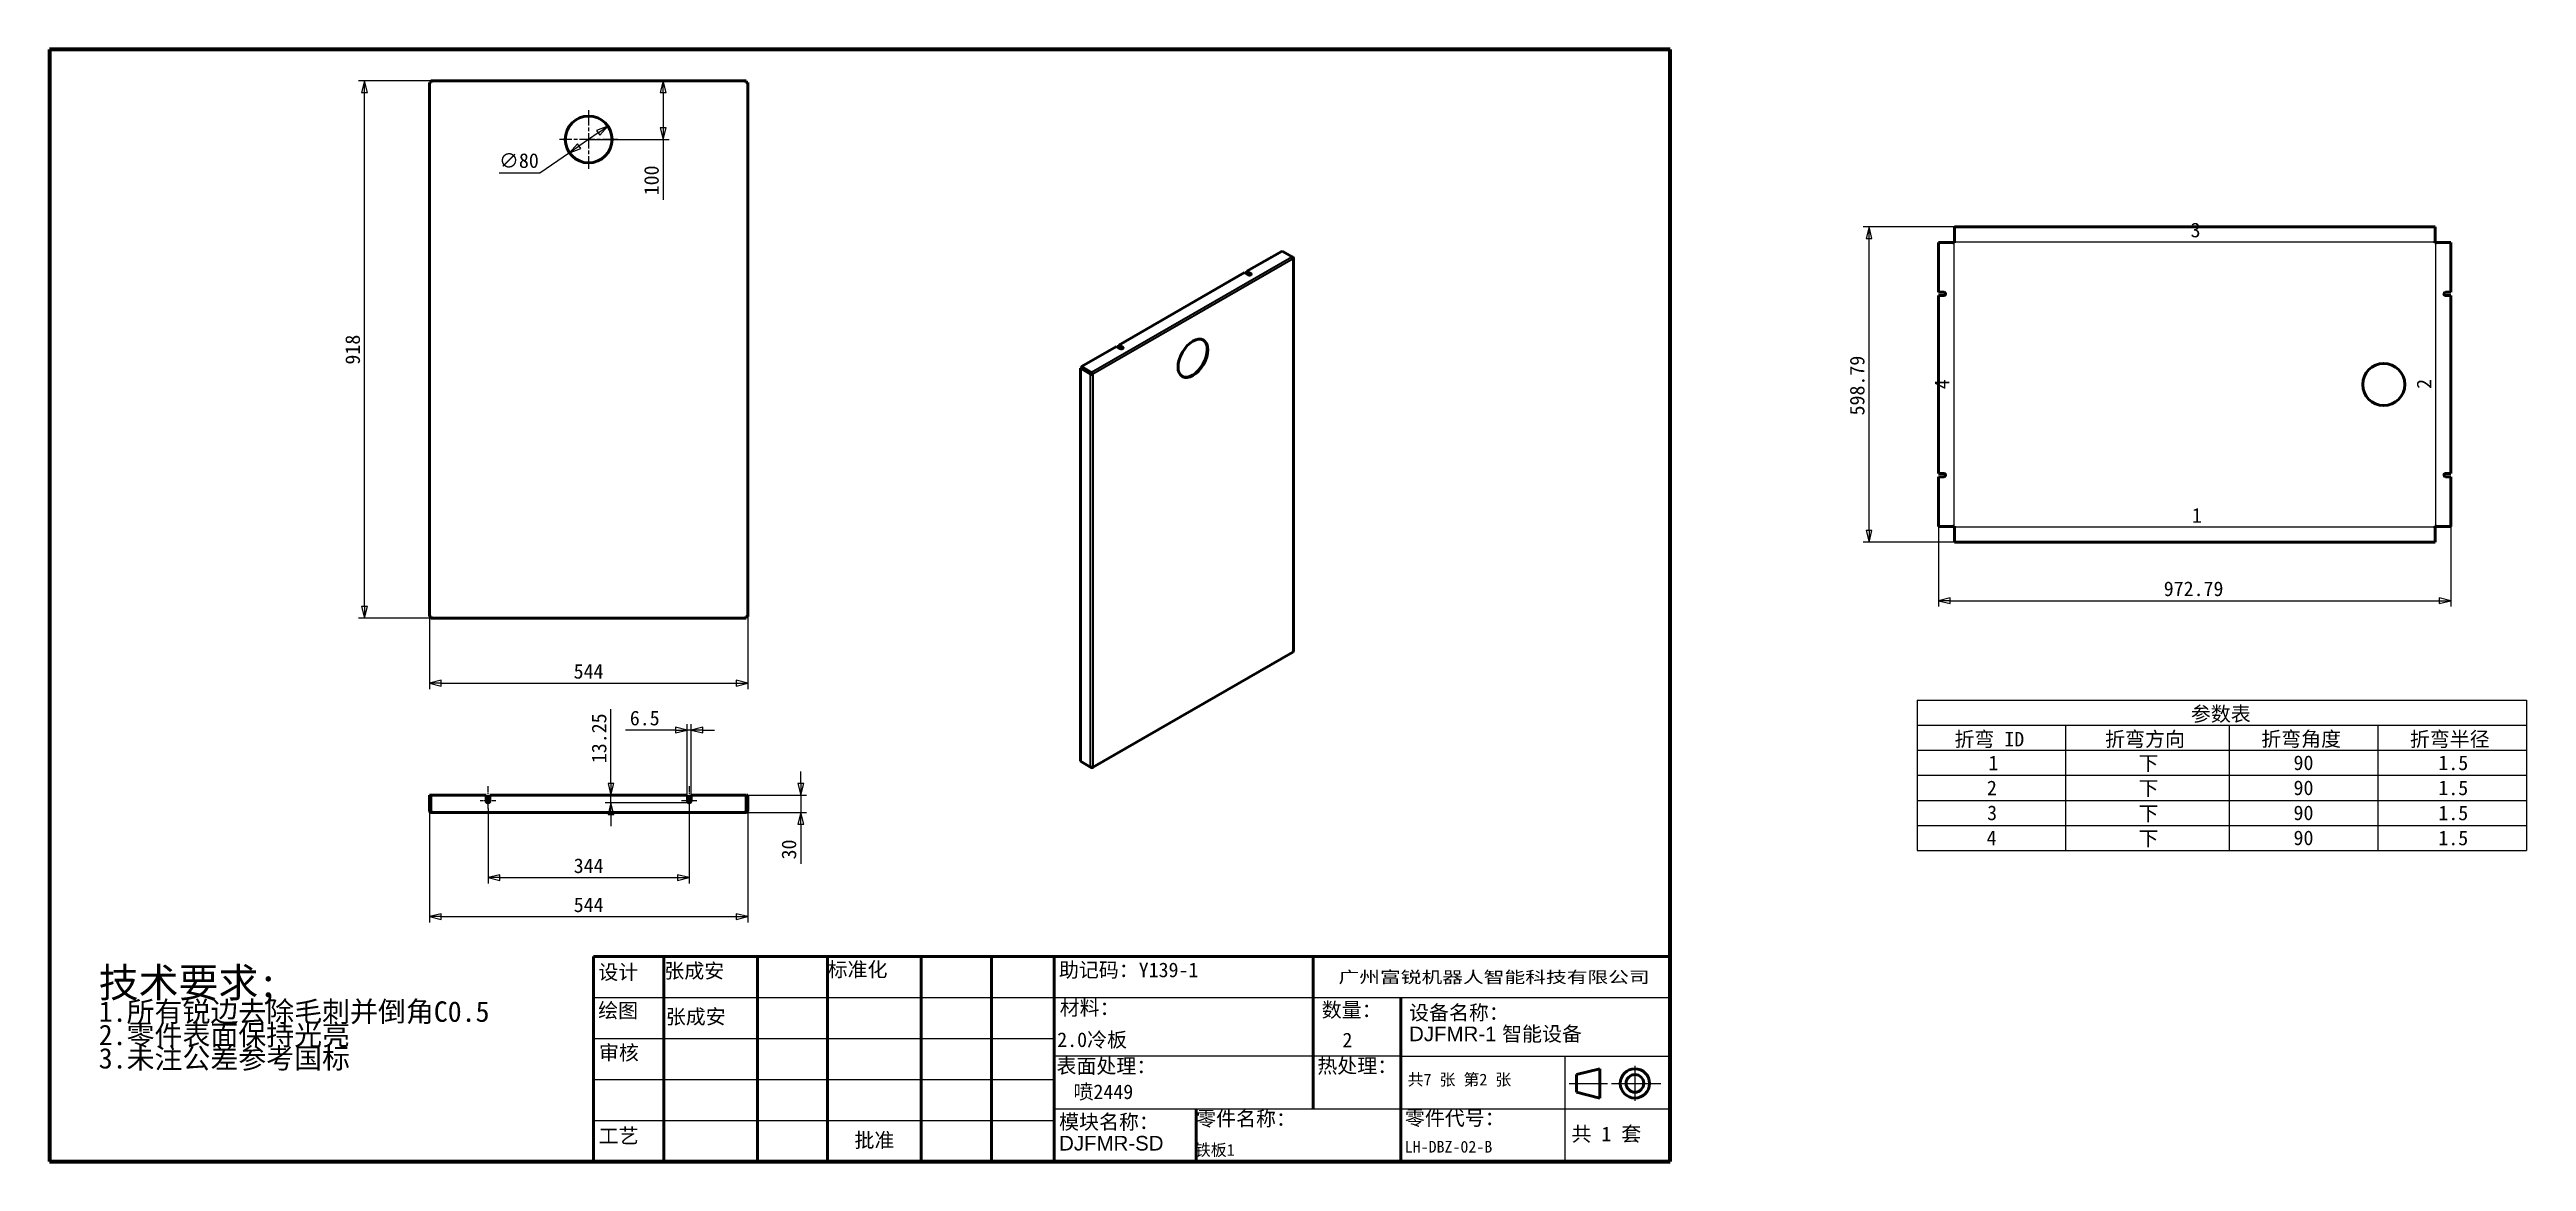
# Model space of a CAD drawing. Header units: millimetres. Extents: x 100 to 4334, y 100 to 2000.
import ezdxf
from ezdxf.enums import TextEntityAlignment as Align

# ---------------------------------------------------------------- set-up
doc = ezdxf.new("R2010")
doc.units = ezdxf.units.MM
doc.header["$LTSCALE"] = 10
doc.linetypes.add('CHAIN', pattern=[0.3543, 0.2362, -0.0295, 0.0591, -0.0295])
for name, color, linetype, lineweight in [('中心标记 (ISO)', 1, 'Continuous', 25), ('中心线 (ISO)', 1, 'Continuous', 25), ('可见 (ISO)', 7, 'Continuous', 50), ('可见窄的 (ISO)', 7, 'Continuous', 35), ('图框 (ISO)', 7, 'Continuous', 70), ('尺寸 (ISO)', 5, 'Continuous', 25), ('标题 (ISO)', 7, 'Continuous', 50), ('符号 (ISO)', 7, 'Continuous', 25)]:
    doc.layers.add(name, color=color, linetype=linetype, lineweight=lineweight)
doc.styles.add('文本样式126', font='', dxfattribs={"width": 1.3})
doc.styles.add('文本样式19', font='tahoma.ttf')
doc.styles.add('文本样式91', font='')
doc.styles.add('注释文本 (ISO)', font='')
doc.styles.get('文本样式126').set_extended_font_data('FangSong')
doc.styles.get('文本样式91').set_extended_font_data('FangSong')
doc.styles.get('注释文本 (ISO)').set_extended_font_data('FangSong')
doc.dimstyles.new('默认 (GB)', dxfattribs={"dimscale": 10, "dimtxt": 2.5, "dimasz": 2, "dimexe": 1, "dimexo": 0, "dimgap": 0.75, "dimtad": 1, "dimtoh": 1, "dimrnd": 1e-08, "dimdsep": 46, "dimtxsty": '注释文本 (ISO)', "dimblk": 'Filled-2', "dimcen": 0.09, "dimdle": 10, "dimclrd": 256, "dimclre": 256, "dimclrt": 256, "dimaunit": 1, "dimadec": 3, "dimazin": 2, "dimtfac": 0.52, "dimtmove": 0, "dimatfit": 3, "dimldrblk": 'Filled-1', "dimfxl": 0, "dimtolj": 1, "dimlwd": -1, "dimlwe": -1, "dimarcsym": 0})

# ---------------------------------------------------------------- blocks, each defined once
blk = doc.blocks.new('图框 A3-A4')
at = {"layer": '图框 (ISO)'}
for p, q in [((287, 200), (10, 200)), ((10, 200), (10, 10)), ((287, 10), (287, 200)), ((10, 10), (287, 10))]:
    blk.add_line(p, q, dxfattribs=at)
blk = doc.blocks.new('标题栏 GB1')
at = {"layer": '标题 (ISO)'}
for p, q in [((194.57, 65.23), (194.57, 72.23)), ((194.57, 72.23), (378.57, 72.23)), ((206.57, 65.23), (206.57, 72.23)), ((222.57, 65.23), (222.57, 72.23)), ((234.57, 65.23), (234.57, 72.23)), ((250.57, 65.23), (250.57, 72.23)), ((262.57, 65.23), (262.57, 72.23)), ((273.31, 65.23), (273.31, 72.23)), ((317.57, 65.23), (317.57, 72.23)), ((378.57, 72.23), (378.57, 65.23)), ((194.57, 37.23), (194.57, 65.23)), ((206.57, 37.23), (206.57, 65.23)), ((222.57, 44.23), (222.57, 65.23)), ((234.57, 37.23), (234.57, 65.23)), ((250.57, 37.23), (250.57, 65.23)), ((262.57, 37.23), (262.57, 65.23)), ((273.31, 65.23), (273.31, 37.23)), ((317.57, 55.23), (317.57, 65.23)), ((378.57, 65.23), (378.57, 37.23)), ((317.57, 55.23), (317.57, 46.23)), ((366.57, 53.06), (362.57, 52.06)), ((362.57, 52.06), (362.57, 49.06)), ((366.57, 48.06), (366.57, 53.06)), ((362.57, 49.06), (366.57, 48.06)), ((222.57, 44.23), (222.57, 37.23)), ((297.57, 46.23), (297.57, 37.23)), ((378.57, 37.23), (194.57, 37.23))]:
    blk.add_line(p, q, dxfattribs=at)
at = {"layer": '标题 (ISO)', "lineweight": 25}
for p, q in [((194.57, 65.23), (273.31, 65.23)), ((273.31, 65.23), (378.57, 65.23)), ((194.57, 58.23), (273.31, 58.23)), ((332.57, 55.23), (273.31, 55.23)), ((332.57, 55.23), (378.57, 55.23)), ((360.57, 55.23), (360.57, 46.23)), ((194.57, 51.23), (273.31, 51.23)), ((372.58, 53.56), (372.58, 47.56)), ((361.32, 50.56), (367.88, 50.56)), ((368.55, 50.56), (370.07, 50.56)), ((370.07, 50.56), (376.97, 50.56)), ((194.57, 44.23), (273.31, 44.23)), ((273.31, 46.23), (378.57, 46.23)), ((360.57, 46.23), (360.57, 37.23))]:
    blk.add_line(p, q, dxfattribs=at)
at = {"layer": '标题 (ISO)', "lineweight": 50}
blk.add_line((332.57, 65.23), (332.57, 37.23), dxfattribs=at)
at = {"layer": '标题 (ISO)'}
for radius in [2.5, 1.5]:
    blk.add_circle((372.57, 50.56), radius, dxfattribs=at)
at = {"layer": '标题 (ISO)', "style": '文本样式126', "width": 1.3}
blk.add_text('广州富锐机器人智能科技有限公司', height=2, dxfattribs=at).set_placement((348.5, 68.73), align=Align.MIDDLE_CENTER)
at = {"layer": '标题 (ISO)', "char_height": 2.5, "style": '注释文本 (ISO)'}
for s, insert, attachment_point in [('\\f仿宋|b0|i0;设计', (195.38, 70.83), 1), ('张成安', (206.66, 71.05), 1), ('\\f仿宋|b0|i0;标准化', (234.57, 71.28), 1), ('助记码：Y139-1', (274.11, 71.21), 1), ('\\f仿宋|b0|i0;绘图', (195.35, 64.28), 1), ('张成安', (206.92, 63.22), 1), ('\\f仿宋|b0|i0;材料：', (274.24, 64.72), 1), ('\\f仿宋|b0|i0;数量：', (319.04, 64.37), 1), ('\\f仿宋|b0|i0;审核', (195.48, 57.07), 1), ('\\f仿宋|b0|i0;热处理：', (318.29, 54.82), 1), ('\\f仿宋|b0|i0;批准', (242.57, 40.73), 5), ('\\f仿宋|b0|i0;零件名称：', (297.57, 45.8), 1), ('\\f仿宋|b0|i0;零件代号：', (333.25, 45.9), 1)]:
    blk.add_mtext(s, dxfattribs=dict(at, insert=insert, attachment_point=attachment_point))
at = {"layer": '标题 (ISO)', "char_height": 2.5, "attachment_point": 1, "line_spacing_factor": 0.872369, "style": '注释文本 (ISO)'}
for s, insert in [('设备名称：\\P\\fArial|b0|i0;\\H2.5000;DJFMR-1 智能设备', (333.96, 63.91)), ('模块名称：\\P\\fArial|b0|i0;\\H2.5000;DJFMR-SD', (274.14, 45.23))]:
    blk.add_mtext(s, dxfattribs=dict(at, insert=insert))
at = {"layer": '标题 (ISO)', "char_height": 2.5, "attachment_point": 1, "style": '注释文本 (ISO)'}
for s, insert, width in [('\\f仿宋|b0|i0;表面处理：', (273.7, 54.78), 18.7135), ('\\f仿宋|b0|i0;工艺', (195.45, 42.85), 7.4854), ('  共 1 套', (358.32, 43.18), 17.7919)]:
    blk.add_mtext(s, dxfattribs=dict(at, insert=insert, width=width))
at = {"layer": '标题 (ISO)', "insert": (333.72, 52.22), "char_height": 2, "width": 27.2374, "attachment_point": 1, "line_spacing_factor": 0.856364, "style": '注释文本 (ISO)'}
blk.add_mtext('\\f仿宋|b0|i0;\\H2.0000;共7 张 第2 张', dxfattribs=at)
at = {"layer": '标题 (ISO)'}
for tag, p, height, style in [('材料_001', (273.82, 56.78), 2.5, '注释文本 (ISO)'), ('零件代号_001', (297.34, 38.19), 2, '文本样式91'), ('描述_001', (333.22, 38.74), 2, '文本样式91')]:
    blk.add_attdef(tag, p, '', height=height, dxfattribs=dict(at, style=style))
at = {"layer": '标题 (ISO)', "style": '文本样式91'}
blk.add_attdef('热处理', text='', height=2, dxfattribs=at).set_placement((318.2, 50.63), align=Align.TOP_LEFT)
at = {"layer": '标题 (ISO)', "style": '文本样式19'}
for tag, p in [('工程核准人', (256.57, 40.73)), ('工程批准日期', (267.94, 40.73))]:
    blk.add_attdef(tag, text='', height=1, dxfattribs=at).set_placement(p, align=Align.MIDDLE_CENTER)
blk = doc.blocks.new('Filled-2')
at = {"color": 0}
for p, q in [((0, 0), (-1, 0.25)), ((-1, 0.25), (-1, -0.25)), ((-1, 0), (0, 0)), ((-1, -0.25), (0, 0))]:
    blk.add_line(p, q, dxfattribs=at)
at = {"color": 0, "flags": 128}
blk.add_lwpolyline([(-1, -0.25), (0, 0)], dxfattribs=at)
at = {"color": 0}
blk.add_solid([(-1, -0.25), (0, 0), (-1, 0.25), (-1, -0.25)], dxfattribs=at)
blk = doc.blocks.new('*D8')
at = {"layer": 'Defpoints', "color": 0}
for p in [(849.5, 702.9), (1193.5, 702.9), (1193.5, 585)]:
    blk.add_point(p, dxfattribs=at)
at = {"layer": '尺寸 (ISO)'}
for p, q in [((849.5, 702.9), (849.5, 575)), ((1193.5, 702.9), (1193.5, 575)), ((869.5, 585), (1173.5, 585))]:
    blk.add_line(p, q, dxfattribs=at)
at = {"layer": '尺寸 (ISO)', "xscale": 20, "yscale": 20, "zscale": 20, "rotation": 180}
blk.add_blockref('Filled-2', (849.5, 585), dxfattribs=at)
at = {"layer": '尺寸 (ISO)', "xscale": 20, "yscale": 20, "zscale": 20}
blk.add_blockref('Filled-2', (1193.5, 585), dxfattribs=at)
at = {"layer": '尺寸 (ISO)', "insert": (996, 617.8), "char_height": 25, "attachment_point": 1, "style": '注释文本 (ISO)'}
blk.add_mtext('\\A1;344', dxfattribs=at)
blk = doc.blocks.new('Filled-1')
at = {"color": 0}
for p, q in [((0, 0), (-1, 0.125)), ((-1, 0.125), (-1, -0.125)), ((-1, 0), (0, 0)), ((-1, -0.125), (0, 0))]:
    blk.add_line(p, q, dxfattribs=at)
at = {"color": 0, "flags": 128}
blk.add_lwpolyline([(-1, -0.125), (0, 0)], dxfattribs=at)
at = {"color": 0}
blk.add_solid([(-1, -0.125), (0, 0), (-1, 0.125), (-1, -0.125)], dxfattribs=at)
blk = doc.blocks.new('*D9')
at = {"layer": 'Defpoints', "color": 0}
for p in [(749.5, 699.1), (1293.5, 699.1), (1293.5, 518.4)]:
    blk.add_point(p, dxfattribs=at)
at = {"layer": '尺寸 (ISO)'}
for p, q in [((749.5, 699.1), (749.5, 508.4)), ((1293.5, 699.1), (1293.5, 508.4)), ((769.5, 518.4), (1273.5, 518.4))]:
    blk.add_line(p, q, dxfattribs=at)
at = {"layer": '尺寸 (ISO)', "xscale": 20, "yscale": 20, "zscale": 20, "rotation": 180}
blk.add_blockref('Filled-2', (749.5, 518.4), dxfattribs=at)
at = {"layer": '尺寸 (ISO)', "xscale": 20, "yscale": 20, "zscale": 20}
blk.add_blockref('Filled-2', (1293.5, 518.4), dxfattribs=at)
at = {"layer": '尺寸 (ISO)', "insert": (996, 551.1), "char_height": 25, "attachment_point": 1, "style": '注释文本 (ISO)'}
blk.add_mtext('\\A1;544', dxfattribs=at)
blk = doc.blocks.new('*D10')
at = {"layer": 'Defpoints', "color": 0}
for p in [(638.4, 1946.4), (752.5, 1946.4), (752.5, 1028.4)]:
    blk.add_point(p, dxfattribs=at)
at = {"layer": '尺寸 (ISO)'}
for p, q in [((752.5, 1946.4), (628.4, 1946.4)), ((638.4, 1048.4), (638.4, 1926.4)), ((752.5, 1028.4), (628.4, 1028.4))]:
    blk.add_line(p, q, dxfattribs=at)
at = {"layer": '尺寸 (ISO)', "xscale": 20, "yscale": 20, "zscale": 20}
for p, rotation in [((638.4, 1946.4), 90), ((638.4, 1028.4), 270)]:
    blk.add_blockref('Filled-2', p, dxfattribs=dict(at, rotation=rotation))
at = {"layer": '尺寸 (ISO)', "insert": (605.6, 1461.7), "char_height": 25, "attachment_point": 1, "rotation": 90, "style": '注释文本 (ISO)'}
blk.add_mtext('\\A1;918', dxfattribs=at)
blk = doc.blocks.new('*D11')
at = {"layer": 'Defpoints', "color": 0}
for p in [(749.5, 1031.4), (1293.5, 1031.4), (1293.5, 917.3)]:
    blk.add_point(p, dxfattribs=at)
at = {"layer": '尺寸 (ISO)'}
for p, q in [((749.5, 1031.4), (749.5, 907.3)), ((1293.5, 1031.4), (1293.5, 907.3)), ((769.5, 917.3), (1273.5, 917.3))]:
    blk.add_line(p, q, dxfattribs=at)
at = {"layer": '尺寸 (ISO)', "xscale": 20, "yscale": 20, "zscale": 20, "rotation": 180}
blk.add_blockref('Filled-2', (749.5, 917.3), dxfattribs=at)
at = {"layer": '尺寸 (ISO)', "xscale": 20, "yscale": 20, "zscale": 20}
blk.add_blockref('Filled-2', (1293.5, 917.3), dxfattribs=at)
at = {"layer": '尺寸 (ISO)', "insert": (995.9, 950.1), "char_height": 25, "attachment_point": 1, "style": '注释文本 (ISO)'}
blk.add_mtext('\\A1;544', dxfattribs=at)
blk = doc.blocks.new('*D12')
at = {"layer": 'Defpoints', "color": 0}
for p in [(1169.5, 1946.4), (1021.5, 1846.4), (1149, 1846.4)]:
    blk.add_point(p, dxfattribs=at)
at = {"layer": '尺寸 (ISO)'}
for p, q in [((1149, 1926.4), (1149, 1866.4)), ((1021.5, 1846.4), (1159, 1846.4)), ((1149, 1846.4), (1149, 1743.4))]:
    blk.add_line(p, q, dxfattribs=at)
at = {"layer": '尺寸 (ISO)', "xscale": 20, "yscale": 20, "zscale": 20}
for p, rotation in [((1149, 1946.4), 90), ((1149, 1846.4), 270)]:
    blk.add_blockref('Filled-2', p, dxfattribs=dict(at, rotation=rotation))
at = {"layer": '尺寸 (ISO)', "insert": (1116.3, 1750.9), "char_height": 25, "attachment_point": 1, "rotation": 90, "style": '注释文本 (ISO)'}
blk.add_mtext('\\A1;100', dxfattribs=at)
blk = doc.blocks.new('*D13')
at = {"layer": 'Defpoints', "color": 0}
for p in [(1054.3, 1869.2), (988.6, 1823.6)]:
    blk.add_point(p, dxfattribs=at)
at = {"layer": '尺寸 (ISO)'}
for p, q in [((988.6, 1823.6), (938, 1788.6)), ((1037.9, 1857.8), (1005, 1835)), ((938, 1788.6), (868.3, 1788.6))]:
    blk.add_line(p, q, dxfattribs=at)
at = {"layer": '尺寸 (ISO)', "xscale": 20, "yscale": 20, "zscale": 20}
for p, rotation in [((1054.3, 1869.2), 34.73810229790854), ((988.6, 1823.6), 214.7381022979085)]:
    blk.add_blockref('Filled-2', p, dxfattribs=dict(at, rotation=rotation))
at = {"layer": '尺寸 (ISO)', "insert": (868.3, 1822.8), "char_height": 25, "attachment_point": 1, "style": '注释文本 (ISO)'}
blk.add_mtext('\\A1;∅80', dxfattribs=at)
blk = doc.blocks.new('*D14')
at = {"layer": 'Defpoints', "color": 0}
for p in [(1196.7, 837.2), (1190.2, 726.1), (1196.7, 726.1)]:
    blk.add_point(p, dxfattribs=at)
at = {"layer": '尺寸 (ISO)'}
for p, q in [((1190.2, 726.1), (1190.2, 847.2)), ((1196.7, 726.1), (1196.7, 847.2)), ((1170.2, 837.2), (1084.4, 837.2)), ((1196.7, 837.2), (1190.2, 837.2)), ((1216.7, 837.2), (1236.7, 837.2))]:
    blk.add_line(p, q, dxfattribs=at)
at = {"layer": '尺寸 (ISO)', "xscale": 20, "yscale": 20, "zscale": 20}
blk.add_blockref('Filled-2', (1190.2, 837.2), dxfattribs=at)
at = {"layer": '尺寸 (ISO)', "xscale": 20, "yscale": 20, "zscale": 20, "rotation": 180}
blk.add_blockref('Filled-2', (1196.7, 837.2), dxfattribs=at)
at = {"layer": '尺寸 (ISO)', "insert": (1091.9, 870.2), "char_height": 25, "attachment_point": 1, "style": '注释文本 (ISO)'}
blk.add_mtext('\\A1;6.5', dxfattribs=at)
blk = doc.blocks.new('*D15')
at = {"layer": 'Defpoints', "color": 0}
for p in [(1059.7, 726.1), (1059.7, 712.9), (1193.5, 712.9)]:
    blk.add_point(p, dxfattribs=at)
at = {"layer": '尺寸 (ISO)'}
for p, q in [((1059.7, 746.1), (1059.7, 873.1)), ((1059.7, 712.9), (1059.7, 726.1)), ((1193.5, 712.9), (1049.7, 712.9)), ((1059.7, 692.9), (1059.7, 672.9))]:
    blk.add_line(p, q, dxfattribs=at)
at = {"layer": '尺寸 (ISO)', "xscale": 20, "yscale": 20, "zscale": 20}
for p, rotation in [((1059.7, 726.1), 270), ((1059.7, 712.9), 90)]:
    blk.add_blockref('Filled-2', p, dxfattribs=dict(at, rotation=rotation))
at = {"layer": '尺寸 (ISO)', "insert": (1026.8, 780.6), "char_height": 25, "attachment_point": 1, "rotation": 90, "style": '注释文本 (ISO)'}
blk.add_mtext('\\A1;13.25', dxfattribs=at)
blk = doc.blocks.new('*D16')
at = {"layer": 'Defpoints', "color": 0}
for p in [(1290.9, 726.1), (1290.5, 696.1), (1384.1, 696.1)]:
    blk.add_point(p, dxfattribs=at)
at = {"layer": '尺寸 (ISO)'}
for p, q in [((1384.1, 746.1), (1384.1, 766.1)), ((1290.9, 726.1), (1394.1, 726.1)), ((1384.1, 726.1), (1384.1, 696.1)), ((1290.5, 696.1), (1394.1, 696.1)), ((1384.1, 676.1), (1384.1, 608.6))]:
    blk.add_line(p, q, dxfattribs=at)
at = {"layer": '尺寸 (ISO)', "xscale": 20, "yscale": 20, "zscale": 20}
for p, rotation in [((1384.1, 726.1), 270), ((1384.1, 696.1), 90)]:
    blk.add_blockref('Filled-2', p, dxfattribs=dict(at, rotation=rotation))
at = {"layer": '尺寸 (ISO)', "insert": (1351.3, 616.1), "char_height": 25, "attachment_point": 1, "rotation": 90, "style": '注释文本 (ISO)'}
blk.add_mtext('\\A1;30', dxfattribs=at)
blk = doc.blocks.new('加工')
at = {"layer": '符号 (ISO)', "insert": (-36.68, 11.05), "char_height": 2.5, "width": 80.4946, "attachment_point": 1, "line_spacing_factor": 0.683636, "style": '注释文本 (ISO)'}
blk.add_mtext('{\\H2x;技术要求;\\P\\H0.7x;1.所有锐边去除毛刺并倒角C0.5\\H2.125x; \\H0.47059x;\\P2.零件表面保持光亮\\H1.8404x; \\H0.54337x;\\P3.未注公差参考国标\\H1.8095x; }', dxfattribs=at)
blk = doc.blocks.new('*D17')
at = {"layer": 'Defpoints', "color": 0}
for p in [(3329.1, 1185.1), (4204.6, 1185.1), (4204.6, 1058.2)]:
    blk.add_point(p, dxfattribs=at)
at = {"layer": '尺寸 (ISO)'}
for p, q in [((3329.1, 1185.1), (3329.1, 1048.2)), ((4204.6, 1185.1), (4204.6, 1048.2)), ((3349.1, 1058.2), (4184.6, 1058.2))]:
    blk.add_line(p, q, dxfattribs=at)
at = {"layer": '尺寸 (ISO)', "xscale": 20, "yscale": 20, "zscale": 20, "rotation": 180}
blk.add_blockref('Filled-2', (3329.1, 1058.2), dxfattribs=at)
at = {"layer": '尺寸 (ISO)', "xscale": 20, "yscale": 20, "zscale": 20}
blk.add_blockref('Filled-2', (4204.6, 1058.2), dxfattribs=at)
at = {"layer": '尺寸 (ISO)', "insert": (3713.9, 1091.1), "char_height": 25, "attachment_point": 1, "style": '注释文本 (ISO)'}
blk.add_mtext('\\A1;972.79', dxfattribs=at)
blk = doc.blocks.new('*D18')
at = {"layer": 'Defpoints', "color": 0}
for p in [(3210.2, 1697.1), (3356.1, 1697.1), (3356.1, 1158.2)]:
    blk.add_point(p, dxfattribs=at)
at = {"layer": '尺寸 (ISO)'}
for p, q in [((3356.1, 1697.1), (3200.2, 1697.1)), ((3210.2, 1178.2), (3210.2, 1677.1)), ((3356.1, 1158.2), (3200.2, 1158.2))]:
    blk.add_line(p, q, dxfattribs=at)
at = {"layer": '尺寸 (ISO)', "xscale": 20, "yscale": 20, "zscale": 20}
for p, rotation in [((3210.2, 1697.1), 90), ((3210.2, 1158.2), 270)]:
    blk.add_blockref('Filled-2', p, dxfattribs=dict(at, rotation=rotation))
at = {"layer": '尺寸 (ISO)', "insert": (3177.3, 1374.8), "char_height": 25, "attachment_point": 1, "rotation": 90, "style": '注释文本 (ISO)'}
blk.add_mtext('\\A1;598.79', dxfattribs=at)
blk = doc.blocks.new('表格2')
at = {"layer": '符号 (ISO)'}
for p, q in [((329.22, 88.82), (433.39, 88.82)), ((329.22, 88.82), (329.22, 84.54)), ((433.39, 88.82), (433.39, 84.54)), ((329.22, 84.54), (433.39, 84.54)), ((329.22, 84.54), (329.22, 80.26)), ((354.62, 84.54), (354.62, 80.26)), ((382.59, 84.54), (382.59, 80.26)), ((407.99, 84.54), (407.99, 80.26)), ((433.39, 84.54), (433.39, 80.26)), ((329.22, 80.26), (433.39, 80.26)), ((329.22, 80.26), (329.22, 63.15)), ((354.62, 80.26), (354.62, 63.15)), ((382.59, 80.26), (382.59, 63.15)), ((407.99, 80.26), (407.99, 63.15)), ((433.39, 80.26), (433.39, 63.15)), ((329.22, 75.98), (433.39, 75.98)), ((329.22, 71.7), (433.39, 71.7)), ((329.22, 67.42), (433.39, 67.42)), ((329.22, 63.15), (433.39, 63.15))]:
    blk.add_line(p, q, dxfattribs=at)
at = {"layer": '符号 (ISO)', "char_height": 2.5, "attachment_point": 7, "style": '注释文本 (ISO)'}
for s, insert in [('参数表', (376.03, 84.94)), ('折弯 ID', (335.62, 80.64)), ('折弯方向', (361.37, 80.64)), ('折弯角度', (388.06, 80.64)), ('折弯半径', (413.46, 80.64)), ('1', (341.43, 76.85)), ('下', (367.08, 76.53)), ('90', (393.58, 76.84)), ('1.5', (418.33, 76.83)), ('2', (341.17, 72.58)), ('下', (367.08, 72.25)), ('90', (393.58, 72.56)), ('1.5', (418.33, 72.55)), ('3', (341.2, 68.28)), ('下', (367.08, 67.97)), ('90', (393.58, 68.28)), ('1.5', (418.33, 68.27)), ('4', (341.11, 64.02)), ('下', (367.08, 63.69)), ('90', (393.58, 64.01)), ('1.5', (418.33, 63.99))]:
    blk.add_mtext(s, dxfattribs=dict(at, insert=insert))
blk = doc.blocks.new('2dTransSymbol5')
at = {"layer": '符号 (ISO)', "insert": (376.2, 119.15), "char_height": 2.5, "attachment_point": 7, "style": '注释文本 (ISO)'}
blk.add_mtext('1', dxfattribs=at)
blk = doc.blocks.new('2dTransSymbol6')
at = {"layer": '符号 (ISO)', "insert": (417.13, 142.02), "char_height": 2.5, "attachment_point": 7, "rotation": 90, "style": '注释文本 (ISO)'}
blk.add_mtext('2', dxfattribs=at)
blk = doc.blocks.new('2dTransSymbol7')
at = {"layer": '符号 (ISO)', "insert": (375.98, 167.88), "char_height": 2.5, "attachment_point": 7, "style": '注释文本 (ISO)'}
blk.add_mtext('3', dxfattribs=at)
blk = doc.blocks.new('2dTransSymbol8')
at = {"layer": '符号 (ISO)', "insert": (334.74, 141.96), "char_height": 2.5, "attachment_point": 7, "rotation": 90, "style": '注释文本 (ISO)'}
blk.add_mtext('4', dxfattribs=at)

msp = doc.modelspace()

# ---------------------------------------------------------------- linework, layer by layer
at = {"layer": '中心标记 (ISO)', "linetype": 'CHAIN', "ltscale": 11.111974}
for p, q in [((1021.4724, 1896.4295), (1021.4724, 1796.4295)), ((1071.4724, 1846.4295), (971.4724, 1846.4295))]:
    msp.add_line(p, q, dxfattribs=at)
at = {"layer": '中心标记 (ISO)', "linetype": 'CHAIN', "ltscale": 4.250268}
for p, q in [((849.4724, 741.1347), (849.4724, 702.8847)), ((1193.4724, 741.1347), (1193.4724, 702.8847))]:
    msp.add_line(p, q, dxfattribs=at)
at = {"layer": '中心标记 (ISO)', "linetype": 'CHAIN', "ltscale": 2.9446}
for p, q in [((862.7224, 716.1347), (836.2224, 716.1347)), ((1206.7224, 716.1347), (1180.2224, 716.1347))]:
    msp.add_line(p, q, dxfattribs=at)
at = {"layer": '中心线 (ISO)'}
for p, q in [((3354.9447, 1669.7431), (3354.9447, 1185.5431)), ((3356.4715, 1671.2699), (4177.2715, 1671.2699)), ((4178.7983, 1185.5431), (4178.7983, 1669.7431)), ((4177.2715, 1184.0163), (3356.4715, 1184.0163))]:
    msp.add_line(p, q, dxfattribs=at)
at = {"layer": '可见 (ISO)'}
for p, q in [((750.9724, 1943.8689), (749.4724, 1943.8689)), ((749.4724, 1943.8689), (749.4724, 1943.4295)), ((752.4724, 1943.4295), (749.4724, 1943.4295)), ((749.4724, 1031.4295), (749.4724, 1943.4295)), ((750.9724, 1943.4295), (750.9724, 1943.8689)), ((752.4724, 1946.4295), (752.0331, 1946.4295)), ((752.0331, 1944.9295), (752.0331, 1946.4295)), ((752.4724, 1944.9295), (752.0331, 1944.9295)), ((752.4724, 1946.4295), (752.4724, 1943.4295)), ((752.4724, 1946.4295), (1290.4724, 1946.4295)), ((1290.4724, 1943.4295), (1290.4724, 1946.4295)), ((1290.9117, 1946.4295), (1290.4724, 1946.4295)), ((1290.4724, 1944.9295), (1290.9117, 1944.9295)), ((1293.4724, 1943.4295), (1290.4724, 1943.4295)), ((1290.9117, 1944.9295), (1290.9117, 1946.4295)), ((1291.9724, 1943.4295), (1291.9724, 1943.8689)), ((1291.9724, 1943.8689), (1293.4724, 1943.8689)), ((1293.4724, 1943.4295), (1293.4724, 1943.8689)), ((1293.4724, 1943.4295), (1293.4724, 1031.4295)), ((3356.0761, 1697.0967), (4177.6669, 1697.0967)), ((3356.0761, 1672.7967), (3356.0761, 1697.0967)), ((4177.6669, 1697.0967), (4177.6669, 1672.7967)), ((2146.8574, 1621.1951), (2206.7991, 1655.7133)), ((2206.7991, 1655.7133), (2223.9818, 1645.8184)), ((3329.1179, 1585.3681), (3329.1179, 1670.1385)), ((3329.1179, 1670.1385), (3353.4179, 1670.1385)), ((3353.4179, 1670.1385), (3353.4179, 1669.7431)), ((3353.4179, 1669.7431), (3356.4715, 1669.7431)), ((3356.4715, 1672.7967), (3356.0761, 1672.7967)), ((3356.4715, 1669.7431), (3356.4715, 1672.7967)), ((4177.6669, 1672.7967), (4177.2715, 1672.7967)), ((4177.2715, 1672.7967), (4177.2715, 1669.7431)), ((4177.2715, 1669.7431), (4180.3252, 1669.7431)), ((4180.3252, 1669.7431), (4180.3252, 1670.1385)), ((4180.3252, 1670.1385), (4204.6252, 1670.1385)), ((4204.6252, 1670.1385), (4204.6252, 1585.3681)), ((1927.9371, 1495.1274), (2142.7208, 1618.8131)), ((2149.0848, 1615.1483), (2142.7208, 1618.8131)), ((2146.8574, 1621.1951), (2153.2214, 1617.5304)), ((2146.8574, 1620.0915), (2146.8574, 1621.1951)), ((2153.2214, 1616.4267), (2146.8574, 1620.0915)), ((2223.9818, 1645.8184), (2223.7022, 1645.6574)), ((2223.9818, 1645.4726), (2223.9818, 1645.8184)), ((2225.6114, 1644.8727), (2223.9818, 1645.8112)), ((2224.9077, 1644.4675), (2225.6114, 1644.8727)), ((2225.0548, 1644.229), (2225.6114, 1644.5495)), ((2225.6114, 1644.5495), (2225.6114, 1644.8727)), ((2226.4022, 972.4074), (2226.4022, 1643.4501)), ((3329.1179, 1585.3681), (3338.1179, 1585.3681)), ((3338.1179, 1579.5181), (3329.1179, 1579.5181)), ((3329.1179, 1275.7681), (3329.1179, 1579.5181)), ((4195.6252, 1585.3681), (4204.6252, 1585.3681)), ((4204.6252, 1579.5181), (4195.6252, 1579.5181)), ((4204.6252, 1579.5181), (4204.6252, 1275.7681)), ((1863.8588, 1458.2271), (1923.8006, 1492.7453)), ((1930.1645, 1489.0805), (1923.8006, 1492.7453)), ((1927.9371, 1495.1274), (1934.3011, 1491.4626)), ((1927.9371, 1494.0237), (1927.9371, 1495.1274)), ((1934.3011, 1490.3589), (1927.9371, 1494.0237)), ((1863.1838, 1455.9543), (1862.2292, 1455.4046)), ((1862.2292, 1455.4046), (1879.4119, 1445.5097)), ((1862.2292, 783.7154), (1862.2292, 1455.4046)), ((1880.3665, 1446.0594), (1863.1838, 1455.9543)), ((1881.0415, 1448.3323), (1863.8588, 1458.2271)), ((1863.8588, 1457.1234), (1863.8588, 1458.2271)), ((1881.0415, 1447.2286), (1863.8588, 1457.1234)), ((1880.3665, 1446.0594), (1879.4119, 1445.5097)), ((1880.3665, 1445.7362), (1879.4119, 1445.1865)), ((1879.4119, 1445.5097), (1879.4119, 1445.1865)), ((1880.3665, 1445.7362), (1880.3665, 1446.0594)), ((1881.3211, 1448.4933), (1881.0415, 1448.3323)), ((1881.0415, 1447.2286), (1881.0415, 1448.3323)), ((1881.3211, 1447.3896), (1881.0415, 1447.2286)), ((1881.3211, 1447.3896), (1881.3211, 1448.4933)), ((1882.2757, 1445.7362), (1883.2303, 1445.1865)), ((3329.1179, 1275.7681), (3338.1179, 1275.7681)), ((4195.6252, 1275.7681), (4204.6252, 1275.7681)), ((3338.1179, 1269.9181), (3329.1179, 1269.9181)), ((3329.1179, 1185.1477), (3329.1179, 1269.9181)), ((4204.6252, 1269.9181), (4195.6252, 1269.9181)), ((4204.6252, 1269.9181), (4204.6252, 1185.1477)), ((3356.4715, 1185.5431), (3353.4179, 1185.5431)), ((3353.4179, 1185.5431), (3353.4179, 1185.1477)), ((3356.4715, 1182.4895), (3356.4715, 1185.5431)), ((4180.3252, 1185.5431), (4177.2715, 1185.5431)), ((4177.2715, 1185.5431), (4177.2715, 1182.4895)), ((4180.3252, 1185.1477), (4180.3252, 1185.5431)), ((3353.4179, 1185.1477), (3329.1179, 1185.1477)), ((3356.0761, 1158.1895), (3356.0761, 1182.4895)), ((3356.0761, 1182.4895), (3356.4715, 1182.4895)), ((4177.6669, 1158.1895), (3356.0761, 1158.1895)), ((4177.2715, 1182.4895), (4177.6669, 1182.4895)), ((4177.6669, 1182.4895), (4177.6669, 1158.1895)), ((4204.6252, 1185.1477), (4180.3252, 1185.1477)), ((749.4724, 1031.4295), (752.4724, 1031.4295)), ((749.4724, 1031.4295), (749.4724, 1030.9902)), ((750.9724, 1030.9902), (749.4724, 1030.9902)), ((750.9724, 1031.4295), (750.9724, 1030.9902)), ((752.4724, 1029.9295), (752.0331, 1029.9295)), ((752.0331, 1029.9295), (752.0331, 1028.4295)), ((752.0331, 1028.4295), (752.4724, 1028.4295)), ((752.4724, 1031.4295), (752.4724, 1028.4295)), ((1290.4724, 1028.4295), (752.4724, 1028.4295)), ((1290.4724, 1031.4295), (1293.4724, 1031.4295)), ((1290.4724, 1028.4295), (1290.4724, 1031.4295)), ((1290.4724, 1029.9295), (1290.9117, 1029.9295)), ((1290.4724, 1028.4295), (1290.9117, 1028.4295)), ((1290.9117, 1029.9295), (1290.9117, 1028.4295)), ((1291.9724, 1031.4295), (1291.9724, 1030.9902)), ((1291.9724, 1030.9902), (1293.4724, 1030.9902)), ((1293.4724, 1030.9902), (1293.4724, 1031.4295)), ((1882.6685, 772.9034), (2225.0496, 970.0676)), ((1879.4119, 773.8205), (1862.2292, 783.7154)), ((1863.8588, 782.777), (1863.8588, 782.7697)), ((1863.8588, 782.7697), (1881.0415, 772.8748)), ((1879.4119, 774.1438), (1879.4119, 773.8205)), ((1879.7134, 773.9941), (1879.4119, 773.8205)), ((1881.0415, 773.6967), (1881.0415, 772.8748)), ((1881.0415, 772.8748), (1881.3211, 773.0358)), ((1881.3211, 773.6884), (1881.3211, 773.0358)), ((749.4724, 726.1347), (749.4724, 699.1347)), ((750.9724, 726.1347), (749.4724, 726.1347)), ((750.9724, 699.1347), (750.9724, 726.1347)), ((752.0331, 726.1347), (846.2224, 726.1347)), ((752.0331, 699.1347), (752.0331, 726.1347)), ((846.2224, 716.1347), (846.2224, 726.1347)), ((852.7224, 726.1347), (852.7224, 716.1347)), ((852.7224, 726.1347), (1190.2224, 726.1347)), ((1190.2224, 716.1347), (1190.2224, 726.1347)), ((1196.7224, 726.1347), (1196.7224, 716.1347)), ((1196.7224, 726.1347), (1290.9117, 726.1347)), ((1290.9117, 726.1347), (1290.9117, 699.1347)), ((1291.9724, 699.1347), (1291.9724, 726.1347)), ((1291.9724, 726.1347), (1293.4724, 726.1347)), ((1293.4724, 699.1347), (1293.4724, 726.1347)), ((750.9724, 699.1347), (749.4724, 699.1347)), ((752.4724, 699.1347), (752.0331, 699.1347)), ((752.4724, 699.1347), (752.4724, 696.1347)), ((1290.4724, 696.1347), (752.4724, 696.1347)), ((1290.4724, 696.1347), (1290.4724, 699.1347)), ((1290.9117, 699.1347), (1290.4724, 699.1347)), ((1291.9724, 699.1347), (1293.4724, 699.1347))]:
    msp.add_line(p, q, dxfattribs=at)
for centre, radius in [((1021.4724, 1846.4295), 40), ((4089.9715, 1427.6431), 36)]:
    msp.add_circle(centre, radius, dxfattribs=at)
for centre, radius, start, end in [((3338.1179, 1582.4431), 2.925, 270, 90), ((4195.6252, 1582.4431), 2.925, 90, 270), ((3338.1179, 1272.8431), 2.925, 270, 90), ((4195.6252, 1272.8431), 2.925, 90, 270), ((752.4724, 699.1347), 3, 180, 270), ((752.4724, 699.1347), 1.5, 180, 270), ((849.4724, 716.1347), 3.25, 180, 0), ((1193.4724, 716.1347), 3.25, 180, 0), ((1290.4724, 699.1347), 3, 270, 0), ((1290.4724, 699.1347), 1.5, 270, 0)]:
    msp.add_arc(centre, radius, start, end, dxfattribs=at)
for centre, major_axis, ratio, start_param, end_param in [((2151.1531, 1616.3393), (2.925, 0), 0.575861701, 3.926990817, 7.068583471), ((2151.1531, 1615.2356), (2.925, 0), 0.575861701, 0.333785119, 0.785398163), ((2223.7022, 1643.4501), (1.3474, -2.3398), 0.578093116, 0.787331872, 2.358128199), ((2223.7022, 1643.4501), (2.7, 0), 0.575861701, 5.497787144, 7.068583471), ((1932.2328, 1490.2715), (2.925, 0), 0.575861701, 3.926990817, 7.068583471), ((1932.2328, 1489.1679), (2.925, 0), 0.575861701, 0.333785119, 0.785398163), ((2053.4663, 1472.9464), (-17.9652, -31.197), 0.578093116, 0.026468468, 3.115124186), ((1881.3211, 1446.2859), (2.7, 0), 0.575861701, 3.926990817, 5.497787144), ((1881.3211, 1446.2859), (-1.35, 0), 0.575861701, 0.785398163, 2.35619449), ((1881.3211, 1446.2859), (-1.3474, 2.3398), 0.578093116, 3.928924525, 5.499720852), ((1881.3211, 1446.2859), (-0.6737, 1.1699), 0.578093116, 3.928924525, 5.499720852), ((2223.7022, 972.4074), (1.3474, -2.3398), 0.578093116, 0, 0.787331872), ((2223.7022, 972.4074), (2.7, 0), 0.575861701, 5.497787144, 6.283185307), ((1881.3211, 775.2432), (-2.7, 0), 0.575861701, 0.785398163, 2.35619449), ((1881.3211, 775.2432), (1.3474, -2.3398), 0.578093116, 5.499720852, 7.070517179)]:
    msp.add_ellipse(centre, major_axis=major_axis, ratio=ratio, start_param=start_param, end_param=end_param, dxfattribs=at)
msp.add_ellipse((2054.4209, 1472.3967), major_axis=(17.9652, 31.197), ratio=0.578093116, dxfattribs=at)
at = {"layer": '可见窄的 (ISO)'}
for p, q in [((1881.3211, 1448.4933), (2223.7022, 1645.6574)), ((2225.6114, 1642.3506), (1883.2303, 1445.1865)), ((2153.2214, 1616.4267), (2153.2214, 1617.5304)), ((2225.6114, 971.3079), (2225.6114, 1642.3506)), ((1934.3011, 1490.3589), (1934.3011, 1491.4626)), ((1879.4119, 774.1438), (1879.4119, 1445.1865)), ((1883.2303, 1445.1865), (1883.2303, 774.1438)), ((1883.2303, 774.1438), (2225.6114, 971.3079))]:
    msp.add_line(p, q, dxfattribs=at)

# ---------------------------------------------------------------- block references
at = {"xscale": 10, "yscale": 10, "zscale": 10}
for name, p in [('图框 A3-A4', (0, 0)), ('表格2', (0, 0)), ('加工', (550.9006, 320.068))]:
    msp.add_blockref(name, p, dxfattribs=at)
msp.add_blockref('标题栏 GB1', (-915.7114, -272.252), dxfattribs=at).add_auto_attribs({'零件代号_001': '铁板1', '描述_001': 'LH-DBZ-02-B', '材料_001': '2.0冷板'})
at = {"layer": '符号 (ISO)', "xscale": 10, "yscale": 10, "zscale": 10}
for name in ['2dTransSymbol7', '2dTransSymbol8', '2dTransSymbol6', '2dTransSymbol5']:
    msp.add_blockref(name, (0, 0), dxfattribs=at)

# ---------------------------------------------------------------- texts
at = {"layer": '符号 (ISO)', "insert": (2310, 320), "char_height": 25, "attachment_point": 1, "style": '注释文本 (ISO)'}
msp.add_mtext('{2}', dxfattribs=at)
at = {"layer": '符号 (ISO)', "insert": (1850.2944, 231.5693), "char_height": 25, "width": 112.280703, "attachment_point": 1, "style": '注释文本 (ISO)'}
msp.add_mtext('{喷2449}', dxfattribs=at)

# ---------------------------------------------------------------- dimensions: what is measured, and where the dimension line sits
at = {"layer": '尺寸 (ISO)'}
for base, p1, p2, angle, override, picture, middle in [((638.3613, 1946.4295), (752.4724, 1028.4295), (752.4724, 1946.4295), 90, {"dimtoh": 0, "dimdec": 2, "dimtp": 0, "dimtm": 0, "dimtdec": 2, "dimtofl": 0, "dimatfit": 1}, '*D10', (638.3613, 1487.3184)), ((1149.0448, 1846.4295), (1169.4732, 1946.4295), (1021.4724, 1846.4295), 270, {"dimtoh": 0, "dimdec": 2, "dimse1": 1, "dimtp": 0, "dimtm": 0, "dimtdec": 2, "dimtofl": 0, "dimatfit": 2}, '*D12', (1149.0448, 1775.3223)), ((3210.2009, 1697.0967), (3356.0761, 1158.1895), (3356.0761, 1697.0967), 90, {"dimtoh": 0, "dimdec": 2, "dimlfac": 1.111111, "dimtp": 0, "dimtm": 0, "dimtdec": 2, "dimtofl": 0, "dimatfit": 1}, '*D18', (3210.2009, 1427.5431)), ((1059.6931, 712.8847), (1059.6931, 726.1347), (1193.4724, 712.8847), 270, {"dimtoh": 0, "dimdec": 2, "dimse1": 1, "dimtp": 0, "dimtm": 0, "dimtdec": 2, "dimtofl": 1, "dimatfit": 1}, '*D15', (1059.6931, 823.1233)), ((1384.1063, 696.1347), (1290.9117, 726.1347), (1290.4724, 696.1347), 270, {"dimtoh": 0, "dimdec": 2, "dimtp": 0, "dimtm": 0, "dimtdec": 2, "dimtofl": 1, "dimatfit": 1}, '*D16', (1384.1063, 632.349)), ((1293.4724, 518.3569), (749.4724, 699.1347), (1293.4724, 699.1347), 180, {"dimtoh": 0, "dimdec": 2, "dimtp": 0, "dimtm": 0, "dimtdec": 2, "dimtofl": 0, "dimatfit": 1}, '*D9', (1021.6946, 518.3569)), ((1193.4724, 585.0236), (849.4724, 702.8847), (1193.4724, 702.8847), 180, {"dimtoh": 0, "dimdec": 2, "dimtp": 0, "dimtm": 0, "dimtdec": 2, "dimtofl": 0, "dimatfit": 1}, '*D8', (1021.6946, 585.0236))]:
    dim = msp.add_linear_dim(base=base, p1=p1, p2=p2, angle=angle, dimstyle='默认 (GB)', override=override, dxfattribs=at)
    dim.commit()
    dim.dimension.update_dxf_attribs({"geometry": picture, "text_midpoint": middle, "dimtype": 160})
dim = msp.add_diameter_dim_2p(p1=(1054.343, 1869.2226), p2=(988.6018, 1823.6365), dimstyle='默认 (GB)', override={"dimtih": 1, "dimdec": 2, "dimlfac": 1, "dimtp": 0, "dimtm": 0, "dimtdec": 2, "dimatfit": 2}, dxfattribs=at)
dim.commit()
dim.dimension.update_dxf_attribs({"geometry": '*D13', "text_midpoint": (899.3976, 1788.5764), "dimtype": 163})
for base, p1, p2, override, picture, middle in [((4204.6252, 1058.1895), (3329.1179, 1185.1477), (4204.6252, 1185.1477), {"dimtoh": 0, "dimdec": 2, "dimlfac": 1.111111, "dimtp": 0, "dimtm": 0, "dimtdec": 2, "dimtofl": 0, "dimatfit": 1}, '*D17', (3766.9715, 1058.1895)), ((1293.4724, 917.3184), (749.4724, 1031.4295), (1293.4724, 1031.4295), {"dimtoh": 0, "dimdec": 2, "dimtp": 0, "dimtm": 0, "dimtdec": 2, "dimtofl": 0, "dimatfit": 1}, '*D11', (1021.5835, 917.3184)), ((1196.7224, 837.2458), (1190.2224, 726.1347), (1196.7224, 726.1347), {"dimtoh": 0, "dimdec": 2, "dimtp": 0, "dimtm": 0, "dimtdec": 2, "dimtofl": 1, "dimatfit": 1}, '*D14', (1117.2938, 837.2458))]:
    dim = msp.add_linear_dim(base=base, p1=p1, p2=p2, dimstyle='默认 (GB)', override=override, dxfattribs=at)
    dim.commit()
    dim.dimension.update_dxf_attribs({"geometry": picture, "text_midpoint": middle, "dimtype": 160})

doc.saveas('drawing.dxf')
